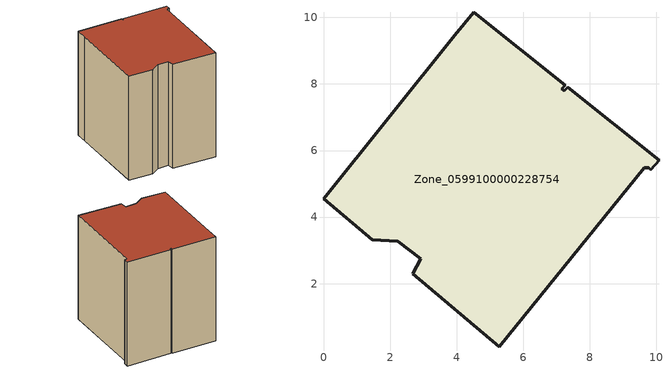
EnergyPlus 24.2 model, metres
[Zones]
Zone_0599100000228754
 floor ground (C_G): 5.28,0.11 2.67,2.3 2.93,2.75 2.23,3.28 1.46,3.32 0,4.55 3.94,9.46 4.51,10.15 7.26,7.96 7.16,7.85 7.23,7.79 7.33,7.9 10.08,5.71 9.84,5.42 9.77,5.48 9.64,5.48 z0
 wall outside (C_F): 7.26,7.96 4.51,10.15 3.94,9.46 0,4.55 1.46,3.32 2.23,3.28 2.93,2.75 2.67,2.3 5.28,0.11 9.64,5.48 9.77,5.48 9.84,5.42 10.08,5.71 7.33,7.9 7.23,7.79 7.16,7.85 7.26,7.96 z0:8.41
 roof outside (C_R): 2.23,3.28 2.93,2.75 2.67,2.3 5.28,0.11 9.64,5.48 9.77,5.48 9.84,5.42 10.08,5.71 7.33,7.9 7.23,7.79 7.16,7.85 7.26,7.96 4.51,10.15 3.94,9.46 0,4.55 1.46,3.32 z8.41
[BUILDING]
Pand.0599100000228754: North Axis=0; Terrain=City; Loads Convergence Tolerance Value=0.04; Temperature Convergence Tolerance Value=0.4; Solar Distribution=FullExterior; Maximum Number of Warmup Days=25; Minimum Number of Warmup Days=1
[Site:Location]
Rotterdam.The.Hague.AP_ZH_NLD Design_Conditions: Latitude=51.96; Longitude=4.45; Time Zone=1; Elevation=-4.5
[SITE:GROUNDTEMPERATURE:BUILDINGSURFACE]
18, 18, 18, 18, 18, 18, 18, 18, 18, 18, 18, 18
[MATERIAL] Thermal Absorptance=0.9; Solar Absorptance=0.7; Visible Absorptance=0.7
Name | Roughness | Thickness | Conductivity | Density | Specific Heat
G.TC.1946 | MediumSmooth | 0.15 | 1 | 540 | 1210
F.TC.1946 | Rough | 0.3 | 0.857143 | 1920 | 840
R.TC.1946 | MediumRough | 0.2 | 0.909091 | 1500 | 1000
[CONSTRUCTION]
C_G: G.TC.1946
C_F: F.TC.1946
C_R: R.TC.1946
[ZONE]
Zone_0599100000228754: Type=1; Multiplier=1; Ceiling Height=Autocalculate; Volume=Autocalculate; Floor Area=autocalculate; Part of Total Floor Area=Yes
[ZONEINFILTRATION:DESIGNFLOWRATE]
Infil_Zone_0599100000228754: Zone or ZoneList or Space or SpaceList=Zone_0599100000228754; Schedule=AlwaysOn; Design Flow Rate Calculation Method=Flow/Area; Flow Rate per Floor Area=0.003; Constant Term Coefficient=1; Temperature Term Coefficient=0; Velocity Term Coefficient=0; Velocity Squared Term Coefficient=0
[HVACTEMPLATE:ZONE:IDEALLOADSAIRSYSTEM]
Zone_0599100000228754: Maximum Heating Supply Air Temperature=50; Minimum Cooling Supply Air Temperature=13; Maximum Heating Supply Air Humidity Ratio=0.0156; Minimum Cooling Supply Air Humidity Ratio=0.0077; Heating Limit=NoLimit; Cooling Limit=NoLimit; Dehumidification Control Type=ConstantSensibleHeatRatio; Cooling Sensible Heat Ratio=0.7; Dehumidification Setpoint=60; Humidification Control Type=None; Humidification Setpoint=30; Outdoor Air Method=None; Outdoor Air Flow Rate per Person=0.00944; Outdoor Air Flow Rate per Zone Floor Area=0; Outdoor Air Flow Rate per Zone=0; Demand Controlled Ventilation Type=None; Outdoor Air Economizer Type=NoEconomizer; Heat Recovery Type=None; Sensible Heat Recovery Effectiveness=0.7; Latent Heat Recovery Effectiveness=0.65
[ZONECONTROL:THERMOSTAT]
ThermostatControl_Zone_0599100000228754: Zone or ZoneList=Zone_0599100000228754; Control Type Schedule=DualSetpointControlType; Control 1=Thermostat_Zone_0599100000228754; Temperature Difference Between Cutout And Setpoint=0
[THERMOSTATSETPOINT:DUALSETPOINT]
Thermostat_Zone_0599100000228754: Heating Setpoint Temperature Schedule=HeatingSetpoint_Zone_0599100000228754; Cooling Setpoint Temperature Schedule=CoolingSetpoint_Zone_0599100000228754
[SCHEDULE:COMPACT]
HeatingSetpoint_Zone_0599100000228754: Through: 12/31, For: AllDays, Until: 24:00, 21
CoolingSetpoint_Zone_0599100000228754: Through: 12/31, For: AllDays, Until: 24:00, 24
DualSetpointControlType: Through: 12/31, For: AllDays, Until: 24:00, 4
AlwaysOn: Through: 12/31, For: AllDays, Until: 24:00, 1
